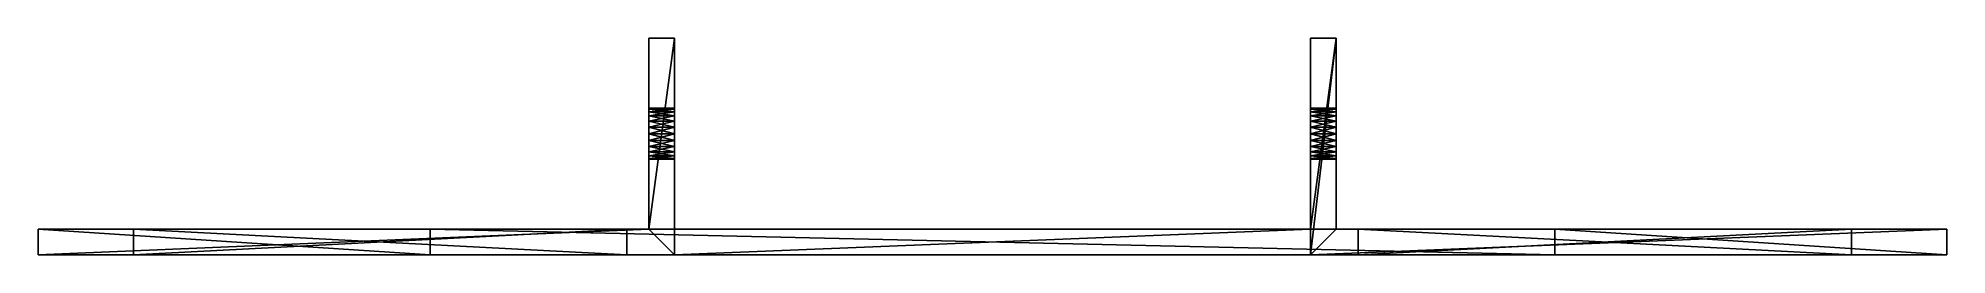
# Model space of a CAD drawing. Header units: millimetres. Extents: x -150 to 150, y 0 to 34.
import ezdxf

# ---------------------------------------------------------------- set-up
doc = ezdxf.new("R2010")
doc.units = ezdxf.units.MM
doc.header["$LTSCALE"] = 165.058758
for name, color, linetype in [('1', 7, 'CONTINUOUS'), ('10', 7, 'CONTINUOUS'), ('11', 7, 'CONTINUOUS'), ('12', 7, 'CONTINUOUS'), ('13', 7, 'CONTINUOUS'), ('14', 7, 'CONTINUOUS'), ('15', 7, 'CONTINUOUS'), ('16', 7, 'CONTINUOUS'), ('17', 7, 'CONTINUOUS'), ('18', 7, 'CONTINUOUS'), ('19', 7, 'CONTINUOUS'), ('2', 7, 'CONTINUOUS'), ('20', 7, 'CONTINUOUS'), ('21', 7, 'CONTINUOUS'), ('22', 7, 'CONTINUOUS'), ('23', 7, 'CONTINUOUS'), ('24', 7, 'CONTINUOUS'), ('25', 7, 'CONTINUOUS'), ('26', 7, 'CONTINUOUS'), ('27', 7, 'CONTINUOUS'), ('28', 7, 'CONTINUOUS'), ('29', 7, 'CONTINUOUS'), ('3', 7, 'CONTINUOUS'), ('30', 7, 'CONTINUOUS'), ('31', 7, 'CONTINUOUS'), ('32', 7, 'CONTINUOUS'), ('33', 7, 'CONTINUOUS'), ('34', 7, 'CONTINUOUS'), ('35', 7, 'CONTINUOUS'), ('36', 7, 'CONTINUOUS'), ('37', 7, 'CONTINUOUS'), ('38', 7, 'CONTINUOUS'), ('39', 7, 'CONTINUOUS'), ('4', 7, 'CONTINUOUS'), ('5', 7, 'CONTINUOUS'), ('6', 7, 'CONTINUOUS'), ('7', 7, 'CONTINUOUS'), ('8', 7, 'CONTINUOUS'), ('9', 7, 'CONTINUOUS')]:
    doc.layers.add(name, color=color, linetype=linetype)

msp = doc.modelspace()

# ---------------------------------------------------------------- linework, layer by layer
at = {"layer": '1', "linetype": 'Continuous'}
for points in [[(-150, 0, -35), (-50, 0, -35), (-135, 0, -27), (-150, 0, -35)], [(-150, 0, -5), (-150, 0, -35), (-135, 0, -27), (-150, 0, -5)], [(-88.41, 0, -5), (-150, 0, -5), (-135, 0, -13), (-88.41, 0, -5)], [(-150, 0, -5), (-135, 0, -27), (-135, 0, -23), (-150, 0, -5)], [(-150, 0, -5), (-135, 0, -23), (-135, 0, -17), (-150, 0, -5)], [(-150, 0, -5), (-135, 0, -17), (-135, 0, -13), (-150, 0, -5)], [(-135, 0, -27), (-50, 0, -35), (-57.5, 0, -27), (-135, 0, -27)], [(-57.5, 0, -13), (-88.41, 0, -5), (-135, 0, -13), (-57.5, 0, -13)], [(-135, 0, -23), (-57.5, 0, -23), (-135, 0, -17), (-135, 0, -23)], [(-135, 0, -17), (-57.5, 0, -23), (-57.5, 0, -17), (-135, 0, -17)], [(-88.41, 0, 35), (-88.41, 0, -5), (-57.5, 0, -13), (-88.41, 0, 35)], [(-88.41, 0, 65), (-88.41, 0, 35), (-57.5, 0, -13), (-88.41, 0, 65)], [(88.41, 0, 65), (-88.41, 0, 65), (88.41, 0, 35), (88.41, 0, 65)], [(88.41, 0, 35), (-88.41, 0, 65), (50, 0, 35), (88.41, 0, 35)], [(50, 0, 35), (-88.41, 0, 65), (-50, 0, 35), (50, 0, 35)], [(-50, 0, 35), (-88.41, 0, 65), (-57.5, 0, -13), (-50, 0, 35)], [(-50, 0, -35), (-50, 0, 35), (-57.5, 0, -13), (-50, 0, -35)], [(-57.5, 0, -27), (-50, 0, -35), (-57.5, 0, -23), (-57.5, 0, -27)], [(-57.5, 0, -23), (-50, 0, -35), (-57.5, 0, -17), (-57.5, 0, -23)], [(-57.5, 0, -17), (-50, 0, -35), (-57.5, 0, -13), (-57.5, 0, -17)], [(88.41, 0, -5), (88.41, 0, 35), (50, 0, 35), (88.41, 0, -5)], [(88.41, 0, -5), (50, 0, 35), (57.5, 0, -13), (88.41, 0, -5)], [(50, 0, -35), (150, 0, -35), (57.5, 0, -27), (50, 0, -35)], [(50, 0, 35), (50, 0, -35), (57.5, 0, -27), (50, 0, 35)], [(50, 0, 35), (57.5, 0, -27), (57.5, 0, -23), (50, 0, 35)], [(50, 0, 35), (57.5, 0, -23), (57.5, 0, -17), (50, 0, 35)], [(50, 0, 35), (57.5, 0, -17), (57.5, 0, -13), (50, 0, 35)], [(135, 0, -13), (88.41, 0, -5), (57.5, 0, -13), (135, 0, -13)], [(57.5, 0, -27), (150, 0, -35), (135, 0, -27), (57.5, 0, -27)], [(57.5, 0, -23), (135, 0, -23), (57.5, 0, -17), (57.5, 0, -23)], [(57.5, 0, -17), (135, 0, -23), (135, 0, -17), (57.5, 0, -17)], [(150, 0, -5), (88.41, 0, -5), (135, 0, -13), (150, 0, -5)], [(150, 0, -35), (150, 0, -5), (135, 0, -13), (150, 0, -35)], [(135, 0, -27), (150, 0, -35), (135, 0, -23), (135, 0, -27)], [(135, 0, -23), (150, 0, -35), (135, 0, -17), (135, 0, -23)], [(135, 0, -17), (150, 0, -35), (135, 0, -13), (135, 0, -17)]]:
    msp.add_3dface(points, dxfattribs=at)
at = {"layer": '10', "linetype": 'Continuous'}
for points in [[(88.41, 0, 35), (88.41, 0, -5), (88.41, 4, 35), (88.41, 0, 35)], [(88.41, 0, -5), (88.41, 4, -5), (88.41, 4, 35), (88.41, 0, -5)]]:
    msp.add_3dface(points, dxfattribs=at)
at = {"layer": '11', "linetype": 'Continuous'}
for points in [[(88.41, 0, -5), (150, 0, -5), (88.41, 4, -5), (88.41, 0, -5)], [(150, 0, -5), (150, 4, -5), (88.41, 4, -5), (150, 0, -5)]]:
    msp.add_3dface(points, dxfattribs=at)
at = {"layer": '12', "linetype": 'Continuous'}
for points in [[(150, 0, -5), (150, 0, -35), (150, 4, -5), (150, 0, -5)], [(150, 0, -35), (150, 4, -35), (150, 4, -5), (150, 0, -35)]]:
    msp.add_3dface(points, dxfattribs=at)
at = {"layer": '13', "linetype": 'Continuous'}
for points in [[(54, 4, -35), (50, 0, -35), (54, 34, -35), (54, 4, -35)], [(54, 34, -35), (50, 0, -35), (50, 34, -35), (54, 34, -35)], [(150, 0, -35), (50, 0, -35), (150, 4, -35), (150, 0, -35)], [(50, 0, -35), (54, 4, -35), (150, 4, -35), (50, 0, -35)]]:
    msp.add_3dface(points, dxfattribs=at)
at = {"layer": '14', "linetype": 'Continuous'}
for points in [[(50, 34, -35), (50, 0, -35), (50, 17, -23.46), (50, 34, -35)], [(50, 4, -5), (50, 34, -5), (50, 21, -16.54), (50, 4, -5)], [(50, 34, -5), (50, 34, -35), (50, 22.46, -18), (50, 34, -5)], [(50, 22.46, -18), (50, 34, -35), (50, 22.86, -18.96), (50, 22.46, -18)], [(50, 22.86, -18.96), (50, 34, -35), (50, 23, -20), (50, 22.86, -18.96)], [(50, 23, -20), (50, 34, -35), (50, 22.86, -21.04), (50, 23, -20)], [(50, 22.86, -21.04), (50, 34, -35), (50, 22.46, -22), (50, 22.86, -21.04)], [(50, 22.46, -22), (50, 34, -35), (50, 21.83, -22.83), (50, 22.46, -22)], [(50, 21.83, -22.83), (50, 34, -35), (50, 21, -23.46), (50, 21.83, -22.83)], [(50, 21, -23.46), (50, 34, -35), (50, 20.04, -23.86), (50, 21, -23.46)], [(50, 20.04, -23.86), (50, 34, -35), (50, 19, -24), (50, 20.04, -23.86)], [(50, 19, -24), (50, 34, -35), (50, 17.96, -23.86), (50, 19, -24)], [(50, 17.96, -23.86), (50, 34, -35), (50, 17, -23.46), (50, 17.96, -23.86)], [(50, 21, -16.54), (50, 34, -5), (50, 21.83, -17.17), (50, 21, -16.54)], [(50, 21.83, -17.17), (50, 34, -5), (50, 22.46, -18), (50, 21.83, -17.17)], [(50, 20.04, -16.14), (50, 4, -5), (50, 21, -16.54), (50, 20.04, -16.14)], [(50, 19, -16), (50, 4, -5), (50, 20.04, -16.14), (50, 19, -16)], [(50, 17.96, -16.14), (50, 4, -5), (50, 19, -16), (50, 17.96, -16.14)], [(50, 17, -16.54), (50, 4, -5), (50, 17.96, -16.14), (50, 17, -16.54)], [(50, 17, -23.46), (50, 0, -35), (50, 16.17, -22.83), (50, 17, -23.46)], [(50, 16.17, -17.17), (50, 4, -5), (50, 17, -16.54), (50, 16.17, -17.17)], [(50, 16.17, -22.83), (50, 0, -35), (50, 15.54, -22), (50, 16.17, -22.83)], [(50, 15.54, -18), (50, 4, -5), (50, 16.17, -17.17), (50, 15.54, -18)], [(50, 0, -35), (50, 4, -5), (50, 15.54, -22), (50, 0, -35)], [(50, 15.14, -18.96), (50, 4, -5), (50, 15.54, -18), (50, 15.14, -18.96)], [(50, 15.54, -22), (50, 4, -5), (50, 15.14, -21.04), (50, 15.54, -22)], [(50, 15, -20), (50, 4, -5), (50, 15.14, -18.96), (50, 15, -20)], [(50, 4, -5), (50, 15, -20), (50, 15.14, -21.04), (50, 4, -5)], [(50, 0, -35), (50, 0, 35), (50, 4, -5), (50, 0, -35)], [(50, 0, 35), (50, 4, 35), (50, 4, -5), (50, 0, 35)]]:
    msp.add_3dface(points, dxfattribs=at)
at = {"layer": '15', "linetype": 'Continuous'}
for points in [[(50, 0, 35), (-50, 0, 35), (50, 4, 35), (50, 0, 35)], [(-50, 0, 35), (-50, 4, 35), (50, 4, 35), (-50, 0, 35)]]:
    msp.add_3dface(points, dxfattribs=at)
at = {"layer": '16', "linetype": 'Continuous'}
for points in [[(-50, 0, -35), (-50, 34, -35), (-50, 21, -23.46), (-50, 0, -35)], [(-50, 34, -5), (-50, 4, -5), (-50, 17, -16.54), (-50, 34, -5)], [(-50, 34, -35), (-50, 34, -5), (-50, 22.46, -22), (-50, 34, -35)], [(-50, 21, -23.46), (-50, 34, -35), (-50, 21.83, -22.83), (-50, 21, -23.46)], [(-50, 21.83, -22.83), (-50, 34, -35), (-50, 22.46, -22), (-50, 21.83, -22.83)], [(-50, 22.46, -22), (-50, 34, -5), (-50, 22.86, -21.04), (-50, 22.46, -22)], [(-50, 22.86, -21.04), (-50, 34, -5), (-50, 23, -20), (-50, 22.86, -21.04)], [(-50, 23, -20), (-50, 34, -5), (-50, 22.86, -18.96), (-50, 23, -20)], [(-50, 22.86, -18.96), (-50, 34, -5), (-50, 22.46, -18), (-50, 22.86, -18.96)], [(-50, 22.46, -18), (-50, 34, -5), (-50, 21.83, -17.17), (-50, 22.46, -18)], [(-50, 21.83, -17.17), (-50, 34, -5), (-50, 21, -16.54), (-50, 21.83, -17.17)], [(-50, 21, -16.54), (-50, 34, -5), (-50, 20.04, -16.14), (-50, 21, -16.54)], [(-50, 20.04, -16.14), (-50, 34, -5), (-50, 19, -16), (-50, 20.04, -16.14)], [(-50, 19, -16), (-50, 34, -5), (-50, 17.96, -16.14), (-50, 19, -16)], [(-50, 17.96, -16.14), (-50, 34, -5), (-50, 17, -16.54), (-50, 17.96, -16.14)], [(-50, 20.04, -23.86), (-50, 0, -35), (-50, 21, -23.46), (-50, 20.04, -23.86)], [(-50, 19, -24), (-50, 0, -35), (-50, 20.04, -23.86), (-50, 19, -24)], [(-50, 17.96, -23.86), (-50, 0, -35), (-50, 19, -24), (-50, 17.96, -23.86)], [(-50, 17, -23.46), (-50, 0, -35), (-50, 17.96, -23.86), (-50, 17, -23.46)], [(-50, 16.17, -22.83), (-50, 0, -35), (-50, 17, -23.46), (-50, 16.17, -22.83)], [(-50, 17, -16.54), (-50, 4, -5), (-50, 16.17, -17.17), (-50, 17, -16.54)], [(-50, 4, -5), (-50, 0, -35), (-50, 16.17, -17.17), (-50, 4, -5)], [(-50, 15.54, -22), (-50, 0, -35), (-50, 16.17, -22.83), (-50, 15.54, -22)], [(-50, 16.17, -17.17), (-50, 0, -35), (-50, 15.54, -18), (-50, 16.17, -17.17)], [(-50, 15.14, -21.04), (-50, 0, -35), (-50, 15.54, -22), (-50, 15.14, -21.04)], [(-50, 15.54, -18), (-50, 0, -35), (-50, 15.14, -18.96), (-50, 15.54, -18)], [(-50, 15, -20), (-50, 0, -35), (-50, 15.14, -21.04), (-50, 15, -20)], [(-50, 0, -35), (-50, 15, -20), (-50, 15.14, -18.96), (-50, 0, -35)], [(-50, 0, 35), (-50, 0, -35), (-50, 4, 35), (-50, 0, 35)], [(-50, 0, -35), (-50, 4, -5), (-50, 4, 35), (-50, 0, -35)]]:
    msp.add_3dface(points, dxfattribs=at)
at = {"layer": '17', "linetype": 'Continuous'}
for points in [[(-135, 0, -27), (-57.5, 0, -27), (-135, 4, -27), (-135, 0, -27)], [(-135, 4, -27), (-57.5, 0, -27), (-57.5, 4, -27), (-135, 4, -27)]]:
    msp.add_3dface(points, dxfattribs=at)
at = {"layer": '18', "linetype": 'Continuous'}
for points in [[(-57.5, 0, -27), (-57.5, 0, -23), (-57.5, 4, -27), (-57.5, 0, -27)], [(-57.5, 0, -23), (-57.5, 4, -23), (-57.5, 4, -27), (-57.5, 0, -23)]]:
    msp.add_3dface(points, dxfattribs=at)
at = {"layer": '19', "linetype": 'Continuous'}
for points in [[(-57.5, 0, -23), (-135, 0, -23), (-57.5, 4, -23), (-57.5, 0, -23)], [(-135, 0, -23), (-135, 4, -23), (-57.5, 4, -23), (-135, 0, -23)]]:
    msp.add_3dface(points, dxfattribs=at)
at = {"layer": '2', "linetype": 'Continuous'}
for points in [[(-135, 4, -23), (-135, 4, -27), (-150, 4, -35), (-135, 4, -23)], [(-135, 4, -27), (-57.5, 4, -27), (-150, 4, -35), (-135, 4, -27)], [(-135, 4, -17), (-135, 4, -23), (-150, 4, -35), (-135, 4, -17)], [(-57.5, 4, -27), (-54, 4, -35), (-150, 4, -35), (-57.5, 4, -27)], [(-135, 4, -13), (-135, 4, -17), (-150, 4, -35), (-135, 4, -13)], [(-88.41, 4, -5), (-135, 4, -13), (-150, 4, -5), (-88.41, 4, -5)], [(-150, 4, -5), (-135, 4, -13), (-150, 4, -35), (-150, 4, -5)], [(-57.5, 4, -23), (-135, 4, -23), (-57.5, 4, -17), (-57.5, 4, -23)], [(-135, 4, -23), (-135, 4, -17), (-57.5, 4, -17), (-135, 4, -23)], [(-57.5, 4, -13), (-135, 4, -13), (-88.41, 4, -5), (-57.5, 4, -13)], [(-50, 4, 35), (-57.5, 4, -13), (-88.41, 4, -5), (-50, 4, 35)], [(88.41, 4, 65), (-50, 4, 35), (-88.41, 4, 35), (88.41, 4, 65)], [(-88.41, 4, 35), (-50, 4, 35), (-88.41, 4, -5), (-88.41, 4, 35)], [(-88.41, 4, 65), (88.41, 4, 65), (-88.41, 4, 35), (-88.41, 4, 65)], [(-57.5, 4, -27), (-57.5, 4, -23), (-50, 4, 35), (-57.5, 4, -27)], [(-57.5, 4, -23), (-57.5, 4, -17), (-50, 4, 35), (-57.5, 4, -23)], [(-54, 4, -35), (-57.5, 4, -27), (-54, 4, -5), (-54, 4, -35)], [(-54, 4, -5), (-57.5, 4, -27), (-50, 4, 35), (-54, 4, -5)], [(-57.5, 4, -17), (-57.5, 4, -13), (-50, 4, 35), (-57.5, 4, -17)], [(-50, 4, -5), (-54, 4, -5), (-50, 4, 35), (-50, 4, -5)], [(50, 4, 35), (-50, 4, 35), (88.41, 4, 65), (50, 4, 35)], [(50, 4, -5), (50, 4, 35), (88.41, 4, 65), (50, 4, -5)], [(54, 4, -5), (50, 4, -5), (88.41, 4, 65), (54, 4, -5)], [(57.5, 4, -23), (57.5, 4, -27), (54, 4, -35), (57.5, 4, -23)], [(57.5, 4, -27), (135, 4, -27), (54, 4, -35), (57.5, 4, -27)], [(57.5, 4, -17), (57.5, 4, -23), (54, 4, -35), (57.5, 4, -17)], [(54, 4, -35), (135, 4, -27), (150, 4, -35), (54, 4, -35)], [(57.5, 4, -13), (57.5, 4, -17), (54, 4, -35), (57.5, 4, -13)], [(54, 4, -5), (57.5, 4, -13), (54, 4, -35), (54, 4, -5)], [(57.5, 4, -13), (54, 4, -5), (88.41, 4, 65), (57.5, 4, -13)], [(135, 4, -23), (57.5, 4, -23), (135, 4, -17), (135, 4, -23)], [(57.5, 4, -23), (57.5, 4, -17), (135, 4, -17), (57.5, 4, -23)], [(135, 4, -13), (57.5, 4, -13), (88.41, 4, -5), (135, 4, -13)], [(88.41, 4, -5), (57.5, 4, -13), (88.41, 4, 35), (88.41, 4, -5)], [(88.41, 4, 35), (57.5, 4, -13), (88.41, 4, 65), (88.41, 4, 35)], [(150, 4, -5), (135, 4, -13), (88.41, 4, -5), (150, 4, -5)], [(135, 4, -27), (135, 4, -23), (150, 4, -5), (135, 4, -27)], [(135, 4, -23), (135, 4, -17), (150, 4, -5), (135, 4, -23)], [(150, 4, -35), (135, 4, -27), (150, 4, -5), (150, 4, -35)], [(135, 4, -17), (135, 4, -13), (150, 4, -5), (135, 4, -17)]]:
    msp.add_3dface(points, dxfattribs=at)
at = {"layer": '20', "linetype": 'Continuous'}
for points in [[(-135, 0, -23), (-135, 0, -27), (-135, 4, -23), (-135, 0, -23)], [(-135, 0, -27), (-135, 4, -27), (-135, 4, -23), (-135, 0, -27)]]:
    msp.add_3dface(points, dxfattribs=at)
at = {"layer": '21', "linetype": 'Continuous'}
for points in [[(-135, 0, -17), (-57.5, 0, -17), (-135, 4, -17), (-135, 0, -17)], [(-135, 4, -17), (-57.5, 0, -17), (-57.5, 4, -17), (-135, 4, -17)]]:
    msp.add_3dface(points, dxfattribs=at)
at = {"layer": '22', "linetype": 'Continuous'}
for points in [[(-57.5, 0, -17), (-57.5, 0, -13), (-57.5, 4, -17), (-57.5, 0, -17)], [(-57.5, 0, -13), (-57.5, 4, -13), (-57.5, 4, -17), (-57.5, 0, -13)]]:
    msp.add_3dface(points, dxfattribs=at)
at = {"layer": '23', "linetype": 'Continuous'}
for points in [[(-57.5, 0, -13), (-135, 0, -13), (-57.5, 4, -13), (-57.5, 0, -13)], [(-135, 0, -13), (-135, 4, -13), (-57.5, 4, -13), (-135, 0, -13)]]:
    msp.add_3dface(points, dxfattribs=at)
at = {"layer": '24', "linetype": 'Continuous'}
for points in [[(-135, 0, -13), (-135, 0, -17), (-135, 4, -13), (-135, 0, -13)], [(-135, 0, -17), (-135, 4, -17), (-135, 4, -13), (-135, 0, -17)]]:
    msp.add_3dface(points, dxfattribs=at)
at = {"layer": '25', "linetype": 'Continuous'}
for points in [[(57.5, 0, -27), (135, 0, -27), (57.5, 4, -27), (57.5, 0, -27)], [(57.5, 4, -27), (135, 0, -27), (135, 4, -27), (57.5, 4, -27)]]:
    msp.add_3dface(points, dxfattribs=at)
at = {"layer": '26', "linetype": 'Continuous'}
for points in [[(135, 0, -27), (135, 0, -23), (135, 4, -27), (135, 0, -27)], [(135, 0, -23), (135, 4, -23), (135, 4, -27), (135, 0, -23)]]:
    msp.add_3dface(points, dxfattribs=at)
at = {"layer": '27', "linetype": 'Continuous'}
for points in [[(135, 0, -23), (57.5, 0, -23), (135, 4, -23), (135, 0, -23)], [(57.5, 0, -23), (57.5, 4, -23), (135, 4, -23), (57.5, 0, -23)]]:
    msp.add_3dface(points, dxfattribs=at)
at = {"layer": '28', "linetype": 'Continuous'}
for points in [[(57.5, 0, -23), (57.5, 0, -27), (57.5, 4, -23), (57.5, 0, -23)], [(57.5, 0, -27), (57.5, 4, -27), (57.5, 4, -23), (57.5, 0, -27)]]:
    msp.add_3dface(points, dxfattribs=at)
at = {"layer": '29', "linetype": 'Continuous'}
for points in [[(57.5, 0, -17), (135, 0, -17), (57.5, 4, -17), (57.5, 0, -17)], [(57.5, 4, -17), (135, 0, -17), (135, 4, -17), (57.5, 4, -17)]]:
    msp.add_3dface(points, dxfattribs=at)
at = {"layer": '3', "linetype": 'Continuous'}
for points in [[(-50, 0, -35), (-54, 4, -35), (-50, 34, -35), (-50, 0, -35)], [(-50, 34, -35), (-54, 4, -35), (-54, 34, -35), (-50, 34, -35)], [(-50, 0, -35), (-150, 0, -35), (-54, 4, -35), (-50, 0, -35)], [(-54, 4, -35), (-150, 0, -35), (-150, 4, -35), (-54, 4, -35)]]:
    msp.add_3dface(points, dxfattribs=at)
at = {"layer": '30', "linetype": 'Continuous'}
for points in [[(135, 0, -17), (135, 0, -13), (135, 4, -17), (135, 0, -17)], [(135, 0, -13), (135, 4, -13), (135, 4, -17), (135, 0, -13)]]:
    msp.add_3dface(points, dxfattribs=at)
at = {"layer": '31', "linetype": 'Continuous'}
for points in [[(135, 0, -13), (57.5, 0, -13), (135, 4, -13), (135, 0, -13)], [(57.5, 0, -13), (57.5, 4, -13), (135, 4, -13), (57.5, 0, -13)]]:
    msp.add_3dface(points, dxfattribs=at)
at = {"layer": '32', "linetype": 'Continuous'}
for points in [[(57.5, 0, -13), (57.5, 0, -17), (57.5, 4, -13), (57.5, 0, -13)], [(57.5, 0, -17), (57.5, 4, -17), (57.5, 4, -13), (57.5, 0, -17)]]:
    msp.add_3dface(points, dxfattribs=at)
at = {"layer": '33', "linetype": 'Continuous'}
for points in [[(-50, 34, -35), (-54, 34, -35), (-50, 34, -5), (-50, 34, -35)], [(-50, 34, -5), (-54, 34, -35), (-54, 34, -5), (-50, 34, -5)], [(54, 34, -35), (50, 34, -35), (54, 34, -5), (54, 34, -35)], [(50, 34, -35), (50, 34, -5), (54, 34, -5), (50, 34, -35)]]:
    msp.add_3dface(points, dxfattribs=at)
at = {"layer": '34', "linetype": 'Continuous'}
for points in [[(-54, 34, -35), (-54, 4, -35), (-54, 21, -23.46), (-54, 34, -35)], [(-54, 4, -5), (-54, 34, -5), (-54, 17, -16.54), (-54, 4, -5)], [(-54, 34, -5), (-54, 34, -35), (-54, 22.46, -22), (-54, 34, -5)], [(-54, 22.46, -22), (-54, 34, -35), (-54, 21.83, -22.83), (-54, 22.46, -22)], [(-54, 21.83, -22.83), (-54, 34, -35), (-54, 21, -23.46), (-54, 21.83, -22.83)], [(-54, 17, -16.54), (-54, 34, -5), (-54, 17.96, -16.14), (-54, 17, -16.54)], [(-54, 17.96, -16.14), (-54, 34, -5), (-54, 19, -16), (-54, 17.96, -16.14)], [(-54, 19, -16), (-54, 34, -5), (-54, 20.04, -16.14), (-54, 19, -16)], [(-54, 20.04, -16.14), (-54, 34, -5), (-54, 21, -16.54), (-54, 20.04, -16.14)], [(-54, 21, -16.54), (-54, 34, -5), (-54, 21.83, -17.17), (-54, 21, -16.54)], [(-54, 21.83, -17.17), (-54, 34, -5), (-54, 22.46, -18), (-54, 21.83, -17.17)], [(-54, 22.46, -18), (-54, 34, -5), (-54, 22.86, -18.96), (-54, 22.46, -18)], [(-54, 22.86, -18.96), (-54, 34, -5), (-54, 23, -20), (-54, 22.86, -18.96)], [(-54, 23, -20), (-54, 34, -5), (-54, 22.86, -21.04), (-54, 23, -20)], [(-54, 22.86, -21.04), (-54, 34, -5), (-54, 22.46, -22), (-54, 22.86, -21.04)], [(-54, 21, -23.46), (-54, 4, -35), (-54, 20.04, -23.86), (-54, 21, -23.46)], [(-54, 20.04, -23.86), (-54, 4, -35), (-54, 19, -24), (-54, 20.04, -23.86)], [(-54, 19, -24), (-54, 4, -35), (-54, 17.96, -23.86), (-54, 19, -24)], [(-54, 17.96, -23.86), (-54, 4, -35), (-54, 17, -23.46), (-54, 17.96, -23.86)], [(-54, 17, -23.46), (-54, 4, -35), (-54, 16.17, -22.83), (-54, 17, -23.46)], [(-54, 16.17, -17.17), (-54, 4, -5), (-54, 17, -16.54), (-54, 16.17, -17.17)], [(-54, 16.17, -22.83), (-54, 4, -35), (-54, 15.54, -22), (-54, 16.17, -22.83)], [(-54, 15.54, -18), (-54, 4, -5), (-54, 16.17, -17.17), (-54, 15.54, -18)], [(-54, 4, -35), (-54, 4, -5), (-54, 15.54, -18), (-54, 4, -35)], [(-54, 15.14, -18.96), (-54, 4, -35), (-54, 15.54, -18), (-54, 15.14, -18.96)], [(-54, 15.54, -22), (-54, 4, -35), (-54, 15.14, -21.04), (-54, 15.54, -22)], [(-54, 15, -20), (-54, 4, -35), (-54, 15.14, -18.96), (-54, 15, -20)], [(-54, 4, -35), (-54, 15, -20), (-54, 15.14, -21.04), (-54, 4, -35)]]:
    msp.add_3dface(points, dxfattribs=at)
at = {"layer": '35', "linetype": 'Continuous'}
for points in [[(-54, 4, -5), (-50, 4, -5), (-50, 34, -5), (-54, 4, -5)], [(-54, 4, -5), (-50, 34, -5), (-54, 34, -5), (-54, 4, -5)]]:
    msp.add_3dface(points, dxfattribs=at)
at = {"layer": '36', "linetype": 'Continuous'}
for points in [[(50, 4, -5), (54, 4, -5), (54, 34, -5), (50, 4, -5)], [(50, 34, -5), (50, 4, -5), (54, 34, -5), (50, 34, -5)]]:
    msp.add_3dface(points, dxfattribs=at)
at = {"layer": '37', "linetype": 'Continuous'}
for points in [[(54, 34, -5), (54, 4, -5), (54, 21, -16.54), (54, 34, -5)], [(54, 4, -35), (54, 34, -35), (54, 17, -23.46), (54, 4, -35)], [(54, 34, -35), (54, 34, -5), (54, 22.46, -18), (54, 34, -35)], [(54, 17, -23.46), (54, 34, -35), (54, 17.96, -23.86), (54, 17, -23.46)], [(54, 17.96, -23.86), (54, 34, -35), (54, 19, -24), (54, 17.96, -23.86)], [(54, 19, -24), (54, 34, -35), (54, 20.04, -23.86), (54, 19, -24)], [(54, 20.04, -23.86), (54, 34, -35), (54, 21, -23.46), (54, 20.04, -23.86)], [(54, 21, -23.46), (54, 34, -35), (54, 21.83, -22.83), (54, 21, -23.46)], [(54, 21.83, -22.83), (54, 34, -35), (54, 22.46, -22), (54, 21.83, -22.83)], [(54, 22.46, -22), (54, 34, -35), (54, 22.86, -21.04), (54, 22.46, -22)], [(54, 22.86, -21.04), (54, 34, -35), (54, 23, -20), (54, 22.86, -21.04)], [(54, 23, -20), (54, 34, -35), (54, 22.86, -18.96), (54, 23, -20)], [(54, 22.86, -18.96), (54, 34, -35), (54, 22.46, -18), (54, 22.86, -18.96)], [(54, 22.46, -18), (54, 34, -5), (54, 21.83, -17.17), (54, 22.46, -18)], [(54, 21.83, -17.17), (54, 34, -5), (54, 21, -16.54), (54, 21.83, -17.17)], [(54, 21, -16.54), (54, 4, -5), (54, 20.04, -16.14), (54, 21, -16.54)], [(54, 20.04, -16.14), (54, 4, -5), (54, 19, -16), (54, 20.04, -16.14)], [(54, 19, -16), (54, 4, -5), (54, 17.96, -16.14), (54, 19, -16)], [(54, 17.96, -16.14), (54, 4, -5), (54, 17, -16.54), (54, 17.96, -16.14)], [(54, 17, -16.54), (54, 4, -5), (54, 16.17, -17.17), (54, 17, -16.54)], [(54, 16.17, -22.83), (54, 4, -35), (54, 17, -23.46), (54, 16.17, -22.83)], [(54, 16.17, -17.17), (54, 4, -5), (54, 15.54, -18), (54, 16.17, -17.17)], [(54, 15.54, -22), (54, 4, -35), (54, 16.17, -22.83), (54, 15.54, -22)], [(54, 4, -5), (54, 4, -35), (54, 15.54, -22), (54, 4, -5)], [(54, 15.14, -21.04), (54, 4, -5), (54, 15.54, -22), (54, 15.14, -21.04)], [(54, 15.54, -18), (54, 4, -5), (54, 15.14, -18.96), (54, 15.54, -18)], [(54, 15, -20), (54, 4, -5), (54, 15.14, -21.04), (54, 15, -20)], [(54, 4, -5), (54, 15, -20), (54, 15.14, -18.96), (54, 4, -5)]]:
    msp.add_3dface(points, dxfattribs=at)
at = {"layer": '38', "linetype": 'Continuous'}
for points in [[(-50, 22.86, -21.04), (-50, 23, -20), (-54, 22.86, -21.04), (-50, 22.86, -21.04)], [(-50, 23, -20), (-54, 23, -20), (-54, 22.86, -21.04), (-50, 23, -20)], [(-50, 22.46, -22), (-50, 22.86, -21.04), (-54, 22.46, -22), (-50, 22.46, -22)], [(-50, 22.86, -21.04), (-54, 22.86, -21.04), (-54, 22.46, -22), (-50, 22.86, -21.04)], [(-50, 21.83, -22.83), (-50, 22.46, -22), (-54, 21.83, -22.83), (-50, 21.83, -22.83)], [(-50, 22.46, -22), (-54, 22.46, -22), (-54, 21.83, -22.83), (-50, 22.46, -22)], [(-50, 21, -23.46), (-50, 21.83, -22.83), (-54, 21, -23.46), (-50, 21, -23.46)], [(-50, 21.83, -22.83), (-54, 21.83, -22.83), (-54, 21, -23.46), (-50, 21.83, -22.83)], [(-50, 20.04, -23.86), (-50, 21, -23.46), (-54, 20.04, -23.86), (-50, 20.04, -23.86)], [(-50, 21, -23.46), (-54, 21, -23.46), (-54, 20.04, -23.86), (-50, 21, -23.46)], [(50, 23, -20), (50, 22.86, -21.04), (54, 23, -20), (50, 23, -20)], [(50, 22.86, -21.04), (54, 22.86, -21.04), (54, 23, -20), (50, 22.86, -21.04)], [(50, 22.86, -21.04), (50, 22.46, -22), (54, 22.86, -21.04), (50, 22.86, -21.04)], [(50, 22.46, -22), (54, 22.46, -22), (54, 22.86, -21.04), (50, 22.46, -22)], [(50, 22.46, -22), (50, 21.83, -22.83), (54, 22.46, -22), (50, 22.46, -22)], [(50, 21.83, -22.83), (54, 21.83, -22.83), (54, 22.46, -22), (50, 21.83, -22.83)], [(50, 21.83, -22.83), (50, 21, -23.46), (54, 21.83, -22.83), (50, 21.83, -22.83)], [(50, 21, -23.46), (54, 21, -23.46), (54, 21.83, -22.83), (50, 21, -23.46)], [(50, 21, -23.46), (50, 20.04, -23.86), (54, 21, -23.46), (50, 21, -23.46)], [(50, 20.04, -23.86), (54, 20.04, -23.86), (54, 21, -23.46), (50, 20.04, -23.86)], [(-50, 19, -24), (-50, 20.04, -23.86), (-54, 19, -24), (-50, 19, -24)], [(-50, 20.04, -23.86), (-54, 20.04, -23.86), (-54, 19, -24), (-50, 20.04, -23.86)], [(-50, 17.96, -23.86), (-50, 19, -24), (-54, 17.96, -23.86), (-50, 17.96, -23.86)], [(-50, 19, -24), (-54, 19, -24), (-54, 17.96, -23.86), (-50, 19, -24)], [(50, 20.04, -23.86), (50, 19, -24), (54, 20.04, -23.86), (50, 20.04, -23.86)], [(50, 19, -24), (54, 19, -24), (54, 20.04, -23.86), (50, 19, -24)], [(50, 19, -24), (50, 17.96, -23.86), (54, 19, -24), (50, 19, -24)], [(50, 17.96, -23.86), (54, 17.96, -23.86), (54, 19, -24), (50, 17.96, -23.86)], [(-50, 17, -23.46), (-50, 17.96, -23.86), (-54, 17, -23.46), (-50, 17, -23.46)], [(-50, 17.96, -23.86), (-54, 17.96, -23.86), (-54, 17, -23.46), (-50, 17.96, -23.86)], [(-50, 16.17, -22.83), (-50, 17, -23.46), (-54, 16.17, -22.83), (-50, 16.17, -22.83)], [(-50, 17, -23.46), (-54, 17, -23.46), (-54, 16.17, -22.83), (-50, 17, -23.46)], [(-50, 15.54, -22), (-50, 16.17, -22.83), (-54, 15.54, -22), (-50, 15.54, -22)], [(-50, 16.17, -22.83), (-54, 16.17, -22.83), (-54, 15.54, -22), (-50, 16.17, -22.83)], [(-50, 15.14, -21.04), (-50, 15.54, -22), (-54, 15.14, -21.04), (-50, 15.14, -21.04)], [(-50, 15.54, -22), (-54, 15.54, -22), (-54, 15.14, -21.04), (-50, 15.54, -22)], [(-50, 15, -20), (-50, 15.14, -21.04), (-54, 15, -20), (-50, 15, -20)], [(-54, 15, -20), (-50, 15.14, -21.04), (-54, 15.14, -21.04), (-54, 15, -20)], [(50, 17.96, -23.86), (50, 17, -23.46), (54, 17.96, -23.86), (50, 17.96, -23.86)], [(50, 17, -23.46), (54, 17, -23.46), (54, 17.96, -23.86), (50, 17, -23.46)], [(50, 17, -23.46), (50, 16.17, -22.83), (54, 17, -23.46), (50, 17, -23.46)], [(50, 16.17, -22.83), (54, 16.17, -22.83), (54, 17, -23.46), (50, 16.17, -22.83)], [(50, 16.17, -22.83), (50, 15.54, -22), (54, 16.17, -22.83), (50, 16.17, -22.83)], [(50, 15.54, -22), (54, 15.54, -22), (54, 16.17, -22.83), (50, 15.54, -22)], [(50, 15.54, -22), (50, 15.14, -21.04), (54, 15.54, -22), (50, 15.54, -22)], [(50, 15.14, -21.04), (54, 15.14, -21.04), (54, 15.54, -22), (50, 15.14, -21.04)], [(50, 15.14, -21.04), (50, 15, -20), (54, 15.14, -21.04), (50, 15.14, -21.04)], [(50, 15, -20), (54, 15, -20), (54, 15.14, -21.04), (50, 15, -20)]]:
    msp.add_3dface(points, dxfattribs=at)
at = {"layer": '39', "linetype": 'Continuous'}
for points in [[(-50, 23, -20), (-50, 22.86, -18.96), (-54, 23, -20), (-50, 23, -20)], [(-50, 22.86, -18.96), (-54, 22.86, -18.96), (-54, 23, -20), (-50, 22.86, -18.96)], [(-50, 22.86, -18.96), (-50, 22.46, -18), (-54, 22.86, -18.96), (-50, 22.86, -18.96)], [(-50, 22.46, -18), (-54, 22.46, -18), (-54, 22.86, -18.96), (-50, 22.46, -18)], [(-50, 22.46, -18), (-50, 21.83, -17.17), (-54, 22.46, -18), (-50, 22.46, -18)], [(-50, 21.83, -17.17), (-54, 21.83, -17.17), (-54, 22.46, -18), (-50, 21.83, -17.17)], [(-50, 21.83, -17.17), (-50, 21, -16.54), (-54, 21.83, -17.17), (-50, 21.83, -17.17)], [(-50, 21, -16.54), (-54, 21, -16.54), (-54, 21.83, -17.17), (-50, 21, -16.54)], [(-50, 21, -16.54), (-50, 20.04, -16.14), (-54, 21, -16.54), (-50, 21, -16.54)], [(-50, 20.04, -16.14), (-54, 20.04, -16.14), (-54, 21, -16.54), (-50, 20.04, -16.14)], [(50, 22.86, -18.96), (50, 23, -20), (54, 22.86, -18.96), (50, 22.86, -18.96)], [(50, 23, -20), (54, 23, -20), (54, 22.86, -18.96), (50, 23, -20)], [(50, 22.46, -18), (50, 22.86, -18.96), (54, 22.46, -18), (50, 22.46, -18)], [(50, 22.86, -18.96), (54, 22.86, -18.96), (54, 22.46, -18), (50, 22.86, -18.96)], [(50, 21.83, -17.17), (50, 22.46, -18), (54, 21.83, -17.17), (50, 21.83, -17.17)], [(50, 22.46, -18), (54, 22.46, -18), (54, 21.83, -17.17), (50, 22.46, -18)], [(50, 21, -16.54), (50, 21.83, -17.17), (54, 21, -16.54), (50, 21, -16.54)], [(50, 21.83, -17.17), (54, 21.83, -17.17), (54, 21, -16.54), (50, 21.83, -17.17)], [(50, 20.04, -16.14), (50, 21, -16.54), (54, 20.04, -16.14), (50, 20.04, -16.14)], [(50, 21, -16.54), (54, 21, -16.54), (54, 20.04, -16.14), (50, 21, -16.54)], [(-50, 20.04, -16.14), (-50, 19, -16), (-54, 20.04, -16.14), (-50, 20.04, -16.14)], [(-50, 19, -16), (-54, 19, -16), (-54, 20.04, -16.14), (-50, 19, -16)], [(-50, 19, -16), (-50, 17.96, -16.14), (-54, 19, -16), (-50, 19, -16)], [(-50, 17.96, -16.14), (-54, 17.96, -16.14), (-54, 19, -16), (-50, 17.96, -16.14)], [(50, 19, -16), (50, 20.04, -16.14), (54, 19, -16), (50, 19, -16)], [(50, 20.04, -16.14), (54, 20.04, -16.14), (54, 19, -16), (50, 20.04, -16.14)], [(50, 17.96, -16.14), (50, 19, -16), (54, 17.96, -16.14), (50, 17.96, -16.14)], [(50, 19, -16), (54, 19, -16), (54, 17.96, -16.14), (50, 19, -16)], [(-50, 17.96, -16.14), (-50, 17, -16.54), (-54, 17.96, -16.14), (-50, 17.96, -16.14)], [(-50, 17, -16.54), (-54, 17, -16.54), (-54, 17.96, -16.14), (-50, 17, -16.54)], [(-50, 17, -16.54), (-50, 16.17, -17.17), (-54, 17, -16.54), (-50, 17, -16.54)], [(-50, 16.17, -17.17), (-54, 16.17, -17.17), (-54, 17, -16.54), (-50, 16.17, -17.17)], [(-50, 16.17, -17.17), (-50, 15.54, -18), (-54, 16.17, -17.17), (-50, 16.17, -17.17)], [(-50, 15.54, -18), (-54, 15.54, -18), (-54, 16.17, -17.17), (-50, 15.54, -18)], [(-50, 15.54, -18), (-50, 15.14, -18.96), (-54, 15.54, -18), (-50, 15.54, -18)], [(-50, 15.14, -18.96), (-54, 15.14, -18.96), (-54, 15.54, -18), (-50, 15.14, -18.96)], [(-50, 15.14, -18.96), (-50, 15, -20), (-54, 15.14, -18.96), (-50, 15.14, -18.96)], [(-50, 15, -20), (-54, 15, -20), (-54, 15.14, -18.96), (-50, 15, -20)], [(50, 17, -16.54), (50, 17.96, -16.14), (54, 17, -16.54), (50, 17, -16.54)], [(50, 17.96, -16.14), (54, 17.96, -16.14), (54, 17, -16.54), (50, 17.96, -16.14)], [(50, 16.17, -17.17), (50, 17, -16.54), (54, 16.17, -17.17), (50, 16.17, -17.17)], [(50, 17, -16.54), (54, 17, -16.54), (54, 16.17, -17.17), (50, 17, -16.54)], [(50, 15.54, -18), (50, 16.17, -17.17), (54, 15.54, -18), (50, 15.54, -18)], [(50, 16.17, -17.17), (54, 16.17, -17.17), (54, 15.54, -18), (50, 16.17, -17.17)], [(50, 15.14, -18.96), (50, 15.54, -18), (54, 15.14, -18.96), (50, 15.14, -18.96)], [(50, 15.54, -18), (54, 15.54, -18), (54, 15.14, -18.96), (50, 15.54, -18)], [(50, 15, -20), (50, 15.14, -18.96), (54, 15, -20), (50, 15, -20)], [(54, 15, -20), (50, 15.14, -18.96), (54, 15.14, -18.96), (54, 15, -20)]]:
    msp.add_3dface(points, dxfattribs=at)
at = {"layer": '4', "linetype": 'Continuous'}
for points in [[(-150, 0, -35), (-150, 0, -5), (-150, 4, -35), (-150, 0, -35)], [(-150, 0, -5), (-150, 4, -5), (-150, 4, -35), (-150, 0, -5)]]:
    msp.add_3dface(points, dxfattribs=at)
at = {"layer": '5', "linetype": 'Continuous'}
for points in [[(-150, 0, -5), (-88.41, 0, -5), (-150, 4, -5), (-150, 0, -5)], [(-88.41, 0, -5), (-88.41, 4, -5), (-150, 4, -5), (-88.41, 0, -5)]]:
    msp.add_3dface(points, dxfattribs=at)
at = {"layer": '6', "linetype": 'Continuous'}
for points in [[(-88.41, 0, -5), (-88.41, 0, 35), (-88.41, 4, -5), (-88.41, 0, -5)], [(-88.41, 0, 35), (-88.41, 4, 35), (-88.41, 4, -5), (-88.41, 0, 35)]]:
    msp.add_3dface(points, dxfattribs=at)
at = {"layer": '7', "linetype": 'Continuous'}
for points in [[(-88.41, 0, 35), (-88.41, 0, 65), (-88.41, 4, 35), (-88.41, 0, 35)], [(-88.41, 0, 65), (-88.41, 4, 65), (-88.41, 4, 35), (-88.41, 0, 65)]]:
    msp.add_3dface(points, dxfattribs=at)
at = {"layer": '8', "linetype": 'Continuous'}
for points in [[(-88.41, 0, 65), (88.41, 0, 65), (-88.41, 4, 65), (-88.41, 0, 65)], [(88.41, 0, 65), (88.41, 4, 65), (-88.41, 4, 65), (88.41, 0, 65)]]:
    msp.add_3dface(points, dxfattribs=at)
at = {"layer": '9', "linetype": 'Continuous'}
for points in [[(88.41, 0, 65), (88.41, 0, 35), (88.41, 4, 65), (88.41, 0, 65)], [(88.41, 0, 35), (88.41, 4, 35), (88.41, 4, 65), (88.41, 0, 35)]]:
    msp.add_3dface(points, dxfattribs=at)

doc.saveas('drawing.dxf')
